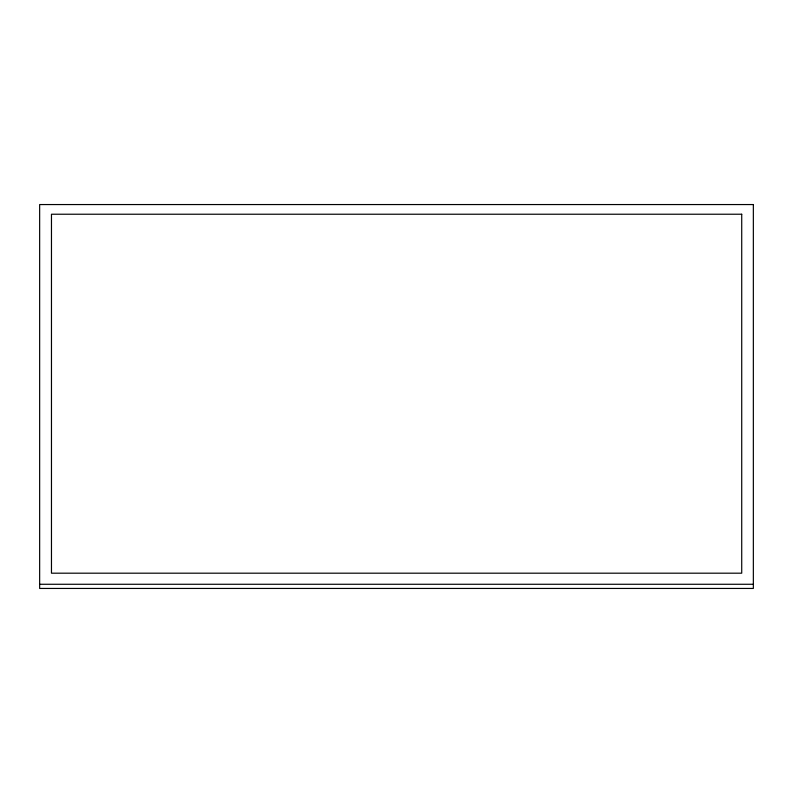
<?xml version="1.0" encoding="UTF-8"?>
<svg xmlns="http://www.w3.org/2000/svg" width="793" height="793" viewBox="0 0 793 793"><rect width="100%" height="100%" fill="white"/><g stroke="black" fill="none" stroke-linecap="round" stroke-linejoin="round"><path stroke-width="1.19" d="M39.65 584.272L753.35 584.272M753.35 204.554L39.65 204.554L39.65 588.446L753.35 588.446L753.35 204.554M741.723 214.229L51.466 214.229L51.466 573.19L741.723 573.19L741.723 214.229"/></g></svg>
